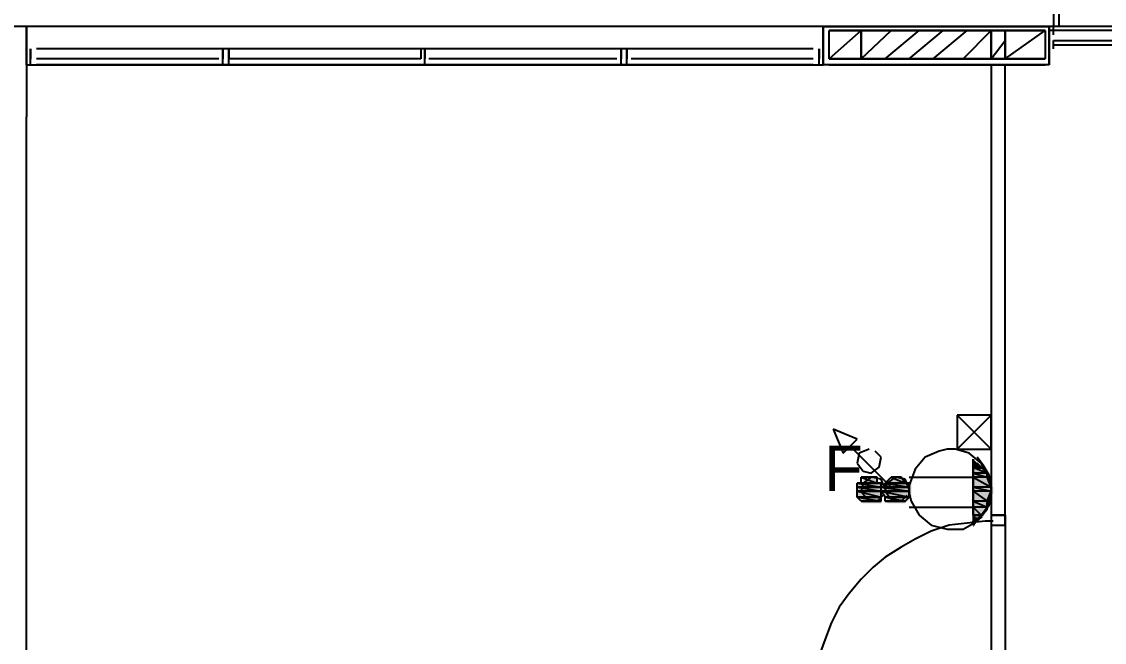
# Model space of a CAD drawing. Header units: millimetres. Extents: x 5 to 415, y 48 to 251.
# Drawn here: x 289.43 to 298.97, y 232.07 to 237.53 of the extents above; entities that cross this region are included whole.
import ezdxf

# ---------------------------------------------------------------- set-up
doc = ezdxf.new("R2010")
doc.units = ezdxf.units.MM
for name, color, linetype in [('H', 7, 'Continuous'), ('P', 7, 'Continuous'), ('T', 7, 'Continuous')]:
    doc.layers.add(name, color=color, linetype=linetype)

msp = doc.modelspace()

# ---------------------------------------------------------------- hatches: boundary and pattern name
at = {"layer": 'H', "linetype": 'Continuous'}
for points in [[(297.815, 233.645), (297.815, 233.68), (297.85, 233.645), (297.815, 233.645)], [(297.815, 233.592), (297.815, 233.645), (297.85, 233.645), (297.903, 233.592), (297.815, 233.592)], [(297.815, 233.557), (297.815, 233.592), (297.903, 233.592), (297.938, 233.557), (297.815, 233.557)], [(297.815, 233.504), (297.815, 233.557), (297.938, 233.557), (297.938, 233.504), (297.815, 233.504)], [(296.792, 233.433), (296.792, 233.468), (297.004, 233.468), (297.004, 233.433), (296.792, 233.433)], [(296.792, 233.38), (296.792, 233.433), (297.004, 233.433), (297.004, 233.38), (296.792, 233.38)], [(296.845, 233.468), (296.845, 233.504), (296.968, 233.504), (296.968, 233.468), (296.845, 233.468)], [(297.004, 233.38), (297.004, 233.433), (297.268, 233.433), (297.268, 233.38), (297.004, 233.38)], [(297.057, 233.468), (297.092, 233.504), (297.18, 233.504), (297.215, 233.468), (297.057, 233.468)], [(297.057, 233.433), (297.057, 233.468), (297.268, 233.468), (297.268, 233.433), (297.057, 233.433)], [(297.815, 233.433), (297.815, 233.504), (297.938, 233.504), (297.991, 233.433), (297.815, 233.433)], [(297.815, 233.38), (297.815, 233.433), (297.991, 233.433), (297.991, 233.38), (297.815, 233.38)], [(296.792, 233.345), (296.792, 233.38), (297.004, 233.38), (297.004, 233.345), (296.792, 233.345)], [(296.845, 233.292), (296.792, 233.345), (297.004, 233.345), (297.004, 233.292), (296.845, 233.292)], [(297.057, 233.345), (297.004, 233.38), (297.268, 233.38), (297.268, 233.345), (297.057, 233.345)], [(297.057, 233.292), (297.057, 233.345), (297.268, 233.345), (297.215, 233.292), (297.057, 233.292)], [(297.815, 233.292), (297.815, 233.38), (297.991, 233.38), (297.938, 233.292), (297.815, 233.292)], [(297.815, 233.257), (297.815, 233.292), (297.938, 233.292), (297.938, 233.257), (297.815, 233.257)], [(297.815, 233.168), (297.815, 233.257), (297.938, 233.257), (297.903, 233.168), (297.815, 233.168)], [(297.815, 233.08), (297.815, 233.168), (297.85, 233.133), (297.815, 233.08)], [(297.85, 233.133), (297.815, 233.168), (297.903, 233.168), (297.85, 233.133)]]:
    msp.add_hatch(color=256, dxfattribs=at).paths.add_polyline_path(points)

# ---------------------------------------------------------------- linework, layer by layer
at = {"layer": 'P'}
for points in [[(298.521, 238.936), (298.521, 237.49)], [(298.573, 237.49), (298.573, 238.936)], [(308.134, 237.49), (25.735, 237.49)], [(289.472, 237.296), (289.472, 237.49)], [(296.492, 237.49), (289.472, 237.49)], [(289.472, 237.49), (289.472, 237.296)], [(296.492, 237.49), (296.492, 237.296)], [(296.492, 237.296), (296.492, 237.49)], [(296.492, 237.155), (296.492, 237.49)], [(296.492, 237.49), (298.485, 237.49)], [(296.492, 237.155), (296.492, 237.49)], [(296.492, 237.49), (298.485, 237.49)], [(298.45, 237.49), (296.545, 237.49)], [(296.545, 237.455), (298.45, 237.455)], [(296.827, 237.455), (296.545, 237.208)], [(296.545, 237.208), (296.545, 237.455)], [(296.545, 237.455), (296.827, 237.455)], [(296.545, 237.208), (296.545, 237.455)], [(296.827, 237.455), (296.545, 237.455)], [(296.827, 237.455), (296.827, 237.208)], [(296.827, 237.208), (296.827, 237.455)], [(296.827, 237.208), (297.092, 237.455)], [(297.974, 237.455), (296.827, 237.455)], [(296.827, 237.455), (296.827, 237.208)], [(297.039, 237.208), (297.339, 237.455)], [(297.251, 237.208), (297.55, 237.455)], [(297.462, 237.208), (297.762, 237.455)], [(297.727, 237.208), (297.974, 237.455)], [(297.974, 237.208), (297.974, 237.455)], [(297.974, 237.455), (297.974, 237.208)], [(298.097, 237.455), (297.974, 237.455)], [(298.097, 237.208), (298.45, 237.455)], [(298.097, 237.208), (298.097, 237.455)], [(298.097, 237.455), (298.45, 237.455)], [(298.45, 237.455), (298.097, 237.455)], [(298.097, 237.455), (298.097, 237.208)], [(298.097, 237.208), (298.097, 237.455)], [(298.45, 237.455), (298.45, 237.208)], [(298.45, 237.455), (298.45, 237.208)], [(298.485, 237.155), (298.485, 237.49)], [(298.485, 237.331), (298.485, 237.49)], [(298.485, 237.49), (298.485, 237.331)], [(298.485, 237.49), (298.485, 237.419)], [(298.485, 237.49), (298.485, 237.155)], [(298.485, 237.49), (298.485, 237.155)], [(301.413, 237.455), (298.485, 237.455)], [(298.521, 237.419), (298.521, 237.49)], [(297.974, 237.208), (298.097, 237.367)], [(298.485, 237.367), (298.485, 237.296)], [(298.521, 237.367), (301.36, 237.367)], [(298.521, 237.296), (298.521, 237.367)], [(298.521, 237.331), (301.36, 237.331)], [(289.472, 237.155), (289.472, 237.296)], [(289.472, 237.296), (289.472, 237.155)], [(289.507, 237.296), (289.507, 237.208)], [(289.507, 237.155), (289.507, 237.296)], [(296.404, 237.296), (289.56, 237.296)], [(291.253, 237.296), (291.165, 237.296)], [(291.2, 237.296), (291.2, 237.208)], [(291.2, 237.155), (291.2, 237.296)], [(291.253, 237.296), (291.253, 237.208)], [(291.253, 237.155), (291.253, 237.296)], [(292.947, 237.296), (292.947, 237.208)], [(293.017, 237.296), (292.947, 237.296)], [(292.982, 237.155), (292.982, 237.296)], [(292.982, 237.296), (292.982, 237.208)], [(292.982, 237.155), (292.982, 237.296)], [(294.799, 237.296), (294.675, 237.296)], [(294.711, 237.296), (294.711, 237.208)], [(294.711, 237.155), (294.711, 237.296)], [(294.763, 237.296), (294.763, 237.208)], [(294.763, 237.155), (294.763, 237.296)], [(296.457, 237.155), (296.457, 237.296)], [(296.457, 237.296), (296.457, 237.208)], [(296.457, 237.155), (296.457, 237.296)], [(296.492, 237.296), (296.492, 237.155)], [(296.492, 237.155), (296.492, 237.296)], [(289.472, 237.155), (289.472, 236.696)], [(289.472, 237.155), (289.472, 236.696)], [(289.472, 237.155), (296.492, 237.155)], [(291.165, 237.208), (289.56, 237.208)], [(291.165, 237.208), (289.56, 237.208)], [(291.165, 237.208), (289.56, 237.208)], [(291.165, 237.208), (289.56, 237.208)], [(291.165, 237.208), (289.56, 237.208)], [(291.165, 237.155), (289.56, 237.155)], [(296.404, 237.155), (289.56, 237.155)], [(291.165, 237.155), (291.253, 237.155)], [(292.947, 237.208), (291.253, 237.208)], [(292.947, 237.208), (291.253, 237.208)], [(292.947, 237.208), (291.253, 237.208)], [(292.947, 237.208), (291.253, 237.208)], [(292.947, 237.208), (291.253, 237.208)], [(292.947, 237.155), (291.253, 237.155)], [(292.947, 237.155), (291.253, 237.155)], [(292.947, 237.155), (293.017, 237.155)], [(294.675, 237.208), (293.017, 237.208)], [(294.675, 237.208), (293.017, 237.208)], [(294.675, 237.208), (293.017, 237.208)], [(294.675, 237.208), (293.017, 237.208)], [(294.675, 237.208), (293.017, 237.208)], [(294.675, 237.155), (293.017, 237.155)], [(294.675, 237.155), (293.017, 237.155)], [(294.675, 237.155), (294.799, 237.155)], [(296.404, 237.208), (294.799, 237.208)], [(296.404, 237.208), (294.799, 237.208)], [(296.404, 237.208), (294.799, 237.208)], [(296.404, 237.208), (294.799, 237.208)], [(296.404, 237.208), (294.799, 237.208)], [(296.404, 237.155), (294.799, 237.155)], [(298.485, 237.155), (296.492, 237.155)], [(298.485, 237.155), (296.492, 237.155)], [(298.45, 237.208), (296.545, 237.208)], [(296.827, 237.208), (296.545, 237.208)], [(296.545, 237.208), (296.827, 237.208)], [(296.545, 237.155), (298.45, 237.155)], [(296.827, 237.208), (297.974, 237.208)], [(297.974, 237.208), (298.097, 237.208)], [(297.974, 237.155), (297.974, 233.186)], [(298.097, 237.155), (297.974, 237.155)], [(297.974, 237.155), (297.974, 233.186)], [(298.45, 237.208), (298.097, 237.208)], [(298.097, 237.208), (298.45, 237.208)], [(298.097, 233.186), (298.097, 237.155)], [(298.097, 233.186), (298.097, 237.155)], [(289.472, 225.39), (289.472, 236.696)], [(297.974, 234.068), (297.674, 234.068)], [(297.674, 234.068), (297.674, 233.768)], [(297.674, 234.068), (297.974, 233.768)], [(297.974, 234.068), (297.674, 233.768)], [(297.974, 233.768), (297.974, 234.068)], [(296.58, 233.945), (296.668, 233.733)], [(296.792, 233.856), (296.58, 233.945)], [(296.668, 233.733), (296.792, 233.856)], [(296.757, 233.768), (297.092, 233.433)], [(296.81, 233.733), (296.792, 233.645)], [(296.898, 233.768), (296.81, 233.733)], [(297.004, 233.698), (296.951, 233.751)], [(296.986, 233.609), (297.004, 233.698)], [(297.392, 233.698), (297.303, 233.592)], [(297.392, 233.698), (297.303, 233.592)], [(297.515, 233.751), (297.392, 233.698)], [(297.515, 233.751), (297.392, 233.698)], [(297.586, 233.768), (297.515, 233.751)], [(297.586, 233.768), (297.515, 233.751)], [(297.656, 233.768), (297.586, 233.768)], [(297.656, 233.768), (297.586, 233.768)], [(297.78, 233.733), (297.656, 233.768)], [(297.78, 233.733), (297.656, 233.768)], [(297.674, 233.768), (297.974, 233.768)], [(297.886, 233.645), (297.78, 233.733)], [(297.886, 233.645), (297.78, 233.733)], [(297.903, 233.627), (297.85, 233.698)], [(296.792, 233.645), (296.845, 233.574)], [(296.915, 233.557), (296.986, 233.609)], [(297.815, 233.68), (297.815, 233.645)], [(297.815, 233.645), (297.815, 233.68)], [(297.815, 233.68), (297.815, 233.098)], [(297.815, 233.645), (297.886, 233.609)], [(297.815, 233.609), (297.815, 233.645)], [(297.886, 233.609), (297.815, 233.609)], [(297.886, 233.609), (297.815, 233.609)], [(297.815, 233.609), (297.938, 233.557)], [(297.815, 233.609), (297.938, 233.557)], [(297.815, 233.557), (297.815, 233.609)], [(297.85, 233.645), (297.886, 233.609)], [(297.886, 233.609), (297.85, 233.645)], [(297.956, 233.521), (297.886, 233.645)], [(297.956, 233.521), (297.886, 233.645)], [(297.938, 233.557), (297.886, 233.609)], [(297.956, 233.539), (297.903, 233.627)], [(296.968, 233.521), (296.827, 233.521)], [(296.827, 233.521), (296.88, 233.521)], [(296.968, 233.521), (296.827, 233.521)], [(296.827, 233.521), (296.968, 233.468)], [(296.827, 233.521), (296.968, 233.468)], [(296.827, 233.468), (296.827, 233.521)], [(296.845, 233.574), (296.915, 233.557)], [(296.915, 233.521), (296.845, 233.468)], [(296.88, 233.521), (296.915, 233.521)], [(296.915, 233.521), (296.88, 233.521)], [(296.915, 233.521), (296.88, 233.521)], [(296.88, 233.521), (296.915, 233.521)], [(296.88, 233.521), (296.968, 233.521)], [(297.004, 233.504), (296.915, 233.521)], [(296.915, 233.521), (296.968, 233.521)], [(296.968, 233.521), (296.915, 233.521)], [(296.968, 233.468), (296.968, 233.521)], [(297.039, 233.468), (297.092, 233.521)], [(297.127, 233.521), (297.057, 233.468)], [(297.127, 233.521), (297.092, 233.521)], [(297.092, 233.521), (297.127, 233.521)], [(297.18, 233.521), (297.092, 233.521)], [(297.092, 233.521), (297.18, 233.521)], [(297.092, 233.521), (297.18, 233.521)], [(297.18, 233.521), (297.092, 233.521)], [(297.18, 233.521), (297.092, 233.521)], [(297.092, 233.521), (297.215, 233.468)], [(297.092, 233.521), (297.215, 233.468)], [(297.215, 233.504), (297.127, 233.521)], [(297.18, 233.521), (297.18, 233.521)], [(297.18, 233.521), (297.18, 233.521)], [(297.18, 233.521), (297.18, 233.521)], [(297.18, 233.521), (297.18, 233.521)], [(297.215, 233.468), (297.18, 233.521)], [(297.303, 233.592), (297.251, 233.451)], [(297.303, 233.592), (297.251, 233.451)], [(297.251, 233.521), (297.815, 233.521)], [(297.938, 233.557), (297.815, 233.557)], [(297.938, 233.557), (297.815, 233.557)], [(297.815, 233.557), (297.938, 233.521)], [(297.815, 233.557), (297.938, 233.521)], [(297.815, 233.521), (297.815, 233.557)], [(297.938, 233.521), (297.815, 233.521)], [(297.938, 233.521), (297.815, 233.521)], [(297.815, 233.521), (297.974, 233.433)], [(297.815, 233.521), (297.974, 233.433)], [(297.815, 233.433), (297.815, 233.521)], [(297.938, 233.521), (297.938, 233.557)], [(297.974, 233.433), (297.938, 233.521)], [(297.974, 233.451), (297.956, 233.539)], [(297.974, 233.415), (297.956, 233.521)], [(297.974, 233.415), (297.956, 233.521)], [(297.004, 233.468), (296.792, 233.468)], [(296.792, 233.468), (296.827, 233.468)], [(297.004, 233.468), (296.792, 233.468)], [(296.792, 233.468), (297.004, 233.433)], [(296.792, 233.468), (297.004, 233.433)], [(296.792, 233.433), (296.792, 233.468)], [(297.004, 233.433), (296.792, 233.433)], [(297.004, 233.433), (296.792, 233.433)], [(296.792, 233.433), (297.004, 233.433)], [(296.792, 233.433), (297.004, 233.433)], [(297.004, 233.433), (296.792, 233.433)], [(297.004, 233.433), (296.792, 233.433)], [(296.792, 233.433), (297.004, 233.398)], [(296.792, 233.433), (297.004, 233.398)], [(296.792, 233.398), (296.792, 233.433)], [(296.845, 233.468), (296.827, 233.398)], [(296.968, 233.468), (296.827, 233.468)], [(297.004, 233.468), (296.827, 233.468)], [(296.827, 233.468), (297.004, 233.468)], [(297.004, 233.468), (296.827, 233.468)], [(296.827, 233.468), (296.968, 233.468)], [(297.004, 233.468), (296.827, 233.468)], [(296.827, 233.468), (297.004, 233.468)], [(296.827, 233.468), (297.004, 233.468)], [(296.968, 233.468), (297.004, 233.468)], [(297.039, 233.415), (297.004, 233.504)], [(297.004, 233.468), (297.004, 233.468)], [(297.004, 233.433), (297.004, 233.468)], [(297.039, 233.433), (297.004, 233.433)], [(297.004, 233.433), (297.251, 233.433)], [(297.251, 233.433), (297.004, 233.433)], [(297.004, 233.433), (297.251, 233.398)], [(297.004, 233.433), (297.251, 233.398)], [(297.004, 233.398), (297.004, 233.433)], [(297.004, 233.433), (297.004, 233.433)], [(297.004, 233.433), (297.004, 233.433)], [(297.004, 233.398), (297.004, 233.433)], [(297.057, 233.468), (297.039, 233.398)], [(297.215, 233.468), (297.039, 233.468)], [(297.215, 233.468), (297.039, 233.468)], [(297.039, 233.468), (297.215, 233.468)], [(297.039, 233.468), (297.215, 233.468)], [(297.215, 233.468), (297.039, 233.468)], [(297.251, 233.468), (297.039, 233.468)], [(297.039, 233.468), (297.251, 233.468)], [(297.251, 233.468), (297.039, 233.468)], [(297.039, 233.468), (297.215, 233.468)], [(297.251, 233.468), (297.039, 233.468)], [(297.039, 233.468), (297.251, 233.433)], [(297.039, 233.468), (297.251, 233.433)], [(297.039, 233.433), (297.039, 233.468)], [(297.251, 233.433), (297.039, 233.433)], [(297.251, 233.433), (297.039, 233.433)], [(297.039, 233.433), (297.251, 233.433)], [(297.251, 233.433), (297.039, 233.433)], [(297.251, 233.415), (297.215, 233.504)], [(297.215, 233.468), (297.215, 233.468)], [(297.215, 233.468), (297.215, 233.468)], [(297.215, 233.468), (297.251, 233.468)], [(297.251, 233.433), (297.251, 233.468)], [(297.251, 233.451), (297.251, 233.38)], [(297.251, 233.451), (297.251, 233.38)], [(297.251, 233.433), (297.251, 233.433)], [(297.251, 233.398), (297.251, 233.433)], [(297.974, 233.433), (297.815, 233.433)], [(297.974, 233.433), (297.815, 233.433)], [(297.815, 233.433), (297.974, 233.398)], [(297.815, 233.433), (297.974, 233.398)], [(297.815, 233.398), (297.815, 233.433)], [(297.974, 233.363), (297.974, 233.451)], [(297.974, 233.398), (297.974, 233.433)], [(297.004, 233.398), (296.792, 233.398)], [(297.004, 233.398), (296.792, 233.398)], [(296.792, 233.398), (297.004, 233.398)], [(296.792, 233.398), (297.004, 233.398)], [(297.004, 233.398), (296.792, 233.398)], [(297.004, 233.398), (296.792, 233.398)], [(296.792, 233.398), (297.004, 233.345)], [(296.792, 233.398), (297.004, 233.345)], [(296.792, 233.345), (296.792, 233.398)], [(297.004, 233.345), (296.792, 233.345)], [(297.004, 233.345), (296.792, 233.345)], [(296.792, 233.345), (297.004, 233.345)], [(296.792, 233.345), (297.004, 233.345)], [(297.004, 233.345), (296.792, 233.345)], [(297.004, 233.345), (296.792, 233.345)], [(296.792, 233.345), (297.004, 233.31)], [(296.792, 233.345), (297.004, 233.31)], [(296.827, 233.31), (296.792, 233.345)], [(296.827, 233.398), (296.88, 233.327)], [(296.88, 233.327), (296.968, 233.31)], [(296.968, 233.31), (297.021, 233.363)], [(297.251, 233.398), (297.004, 233.398)], [(297.251, 233.398), (297.004, 233.398)], [(297.004, 233.398), (297.251, 233.398)], [(297.004, 233.398), (297.251, 233.398)], [(297.251, 233.398), (297.004, 233.398)], [(297.251, 233.398), (297.004, 233.398)], [(297.004, 233.398), (297.251, 233.345)], [(297.004, 233.398), (297.251, 233.345)], [(297.039, 233.345), (297.004, 233.398)], [(297.004, 233.398), (297.004, 233.398)], [(297.004, 233.398), (297.004, 233.398)], [(297.004, 233.345), (297.004, 233.398)], [(297.004, 233.345), (297.004, 233.345)], [(297.004, 233.345), (297.004, 233.345)], [(297.004, 233.31), (297.004, 233.345)], [(297.039, 233.398), (297.092, 233.327)], [(297.251, 233.345), (297.039, 233.345)], [(297.251, 233.345), (297.039, 233.345)], [(297.039, 233.345), (297.251, 233.345)], [(297.039, 233.345), (297.251, 233.345)], [(297.251, 233.345), (297.039, 233.345)], [(297.251, 233.345), (297.039, 233.345)], [(297.039, 233.345), (297.215, 233.31)], [(297.039, 233.345), (297.215, 233.31)], [(297.039, 233.31), (297.039, 233.345)], [(297.092, 233.327), (297.18, 233.31)], [(297.18, 233.31), (297.233, 233.363)], [(297.215, 233.31), (297.251, 233.345)], [(297.251, 233.398), (297.251, 233.398)], [(297.251, 233.398), (297.251, 233.398)], [(297.251, 233.345), (297.251, 233.398)], [(297.251, 233.38), (297.268, 233.31)], [(297.251, 233.38), (297.268, 233.31)], [(297.251, 233.345), (297.251, 233.345)], [(297.251, 233.345), (297.251, 233.345)], [(297.974, 233.398), (297.815, 233.398)], [(297.974, 233.398), (297.815, 233.398)], [(297.815, 233.398), (297.938, 233.31)], [(297.815, 233.398), (297.938, 233.31)], [(297.815, 233.31), (297.815, 233.398)], [(297.938, 233.31), (297.974, 233.398)], [(297.938, 233.239), (297.974, 233.38)], [(297.938, 233.239), (297.974, 233.38)], [(297.956, 233.274), (297.974, 233.363)], [(297.004, 233.31), (296.827, 233.31)], [(296.968, 233.31), (296.827, 233.31)], [(296.827, 233.31), (296.968, 233.31)], [(296.827, 233.31), (296.968, 233.31)], [(296.968, 233.31), (296.827, 233.31)], [(296.968, 233.31), (296.827, 233.31)], [(296.827, 233.31), (296.968, 233.31)], [(296.968, 233.31), (296.827, 233.31)], [(296.827, 233.31), (297.004, 233.31)], [(296.968, 233.31), (296.827, 233.31)], [(296.827, 233.31), (296.915, 233.31)], [(296.827, 233.31), (296.915, 233.31)], [(296.88, 233.31), (296.827, 233.31)], [(296.915, 233.31), (296.88, 233.31)], [(296.88, 233.31), (296.915, 233.31)], [(296.915, 233.31), (296.88, 233.31)], [(296.915, 233.31), (296.968, 233.31)], [(296.915, 233.31), (296.915, 233.31)], [(296.915, 233.31), (296.915, 233.31)], [(296.968, 233.31), (296.968, 233.31)], [(296.968, 233.31), (296.968, 233.31)], [(297.004, 233.31), (296.968, 233.31)], [(297.215, 233.31), (297.039, 233.31)], [(297.215, 233.31), (297.039, 233.31)], [(297.039, 233.31), (297.215, 233.31)], [(297.039, 233.31), (297.215, 233.31)], [(297.215, 233.31), (297.039, 233.31)], [(297.215, 233.31), (297.039, 233.31)], [(297.039, 233.31), (297.18, 233.31)], [(297.039, 233.31), (297.18, 233.31)], [(297.092, 233.31), (297.039, 233.31)], [(297.18, 233.31), (297.092, 233.31)], [(297.18, 233.31), (297.092, 233.31)], [(297.092, 233.31), (297.18, 233.31)], [(297.092, 233.31), (297.18, 233.31)], [(297.18, 233.31), (297.092, 233.31)], [(297.127, 233.31), (297.092, 233.31)], [(297.092, 233.31), (297.127, 233.31)], [(297.127, 233.31), (297.18, 233.31)], [(297.18, 233.31), (297.127, 233.31)], [(297.18, 233.31), (297.215, 233.31)], [(297.18, 233.31), (297.18, 233.31)], [(297.18, 233.31), (297.18, 233.31)], [(297.215, 233.31), (297.215, 233.31)], [(297.215, 233.31), (297.215, 233.31)], [(297.251, 233.257), (297.815, 233.257)], [(297.268, 233.31), (297.339, 233.186)], [(297.268, 233.31), (297.339, 233.186)], [(297.938, 233.31), (297.815, 233.31)], [(297.938, 233.31), (297.815, 233.31)], [(297.815, 233.31), (297.938, 233.257)], [(297.815, 233.31), (297.938, 233.257)], [(297.815, 233.257), (297.815, 233.31)], [(297.938, 233.257), (297.815, 233.257)], [(297.938, 233.257), (297.815, 233.257)], [(297.815, 233.257), (297.886, 233.186)], [(297.815, 233.257), (297.886, 233.186)], [(297.815, 233.186), (297.815, 233.257)], [(297.85, 233.133), (297.938, 233.239)], [(297.85, 233.133), (297.938, 233.239)], [(297.886, 233.186), (297.938, 233.257)], [(297.903, 233.204), (297.956, 233.274)], [(297.938, 233.257), (297.938, 233.31)], [(297.339, 233.186), (297.445, 233.098)], [(297.339, 233.186), (297.445, 233.098)], [(297.727, 233.063), (297.85, 233.133)], [(297.727, 233.063), (297.85, 233.133)], [(297.921, 233.133), (297.762, 233.116)], [(297.815, 233.116), (297.903, 233.204)], [(297.886, 233.186), (297.815, 233.186)], [(297.815, 233.186), (297.85, 233.133)], [(297.85, 233.133), (297.815, 233.186)], [(297.815, 233.186), (297.886, 233.186)], [(297.85, 233.133), (297.815, 233.186)], [(297.815, 233.133), (297.815, 233.098)], [(297.815, 233.098), (297.815, 233.133)], [(297.886, 233.186), (297.85, 233.133)], [(297.991, 233.133), (297.921, 233.133)], [(298.097, 233.186), (297.974, 233.186)], [(297.974, 233.186), (298.097, 233.186)], [(298.097, 233.186), (297.974, 233.186)], [(297.974, 233.186), (298.097, 233.186)], [(298.097, 233.186), (297.974, 233.186)], [(298.097, 233.186), (297.974, 233.186)], [(297.974, 233.186), (297.974, 233.098)], [(298.097, 233.186), (297.974, 233.186)], [(297.974, 233.186), (298.097, 233.186)], [(298.097, 233.186), (297.974, 233.186)], [(297.974, 233.186), (297.974, 231.616)], [(298.097, 233.186), (298.097, 231.493)], [(298.097, 233.098), (298.097, 233.186)], [(297.445, 233.045), (297.303, 232.974)], [(297.603, 233.098), (297.445, 233.045)], [(297.445, 233.098), (297.586, 233.063)], [(297.445, 233.098), (297.586, 233.063)], [(297.586, 233.063), (297.656, 233.063)], [(297.586, 233.063), (297.656, 233.063)], [(297.762, 233.116), (297.603, 233.098)], [(297.656, 233.063), (297.727, 233.063)], [(297.656, 233.063), (297.727, 233.063)], [(297.974, 233.098), (298.097, 233.098)], [(297.303, 232.974), (297.18, 232.904)], [(297.18, 232.904), (297.039, 232.816)], [(297.039, 232.816), (296.933, 232.728)], [(296.933, 232.728), (296.827, 232.622)], [(296.827, 232.622), (296.721, 232.498)], [(296.721, 232.498), (296.633, 232.375)], [(296.633, 232.375), (296.563, 232.234)], [(296.563, 232.234), (296.51, 232.093)], [(296.51, 232.093), (296.457, 231.951)]]:
    msp.add_lwpolyline(points, dxfattribs=at)

# ---------------------------------------------------------------- texts
at = {"layer": 'T', "insert": (296.5, 233.4), "char_height": 0.4, "attachment_point": 7}
msp.add_mtext('{\\fArial|b0|i0|c0|p18;F}', dxfattribs=at)

doc.saveas('drawing.dxf')
